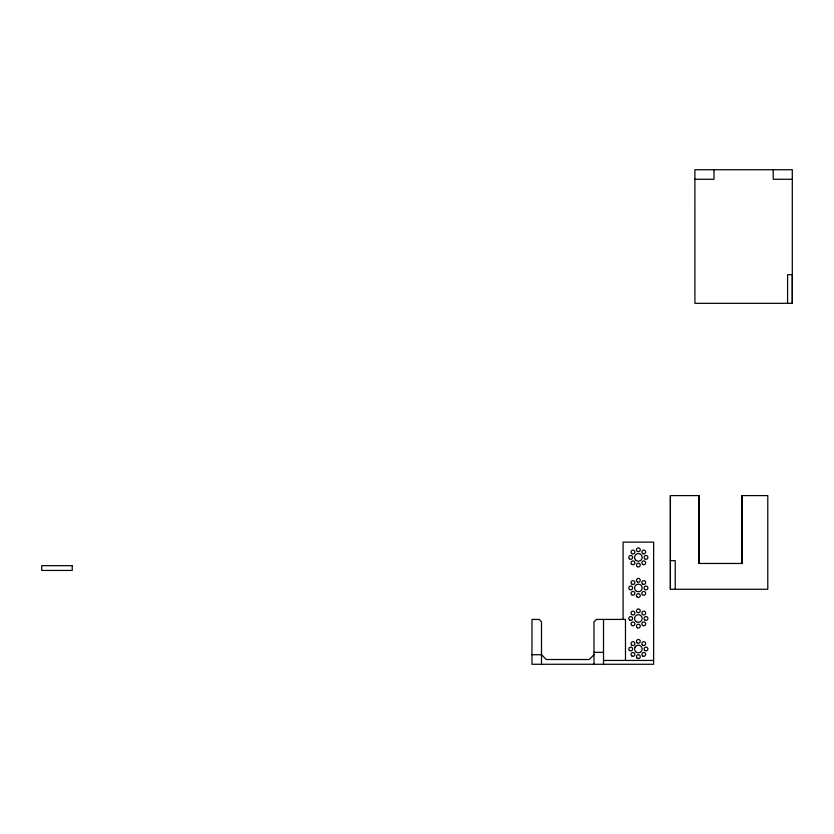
<?xml version="1.0" encoding="UTF-8"?>
<svg xmlns="http://www.w3.org/2000/svg" width="834" height="834" viewBox="0 0 834 834"><rect width="100%" height="100%" fill="white"/><g stroke="black" fill="none" stroke-linecap="round" stroke-linejoin="round"><path stroke-width="1.25" d="M670.39 589.273L670.39 495.604L699.038 495.594L699.038 563.461L741.968 563.461L741.968 495.594L767.791 495.594L767.791 589.273L670.39 589.273L670.39 495.604M699.038 563.461L699.038 495.604M741.968 563.461L741.968 495.604M792.3 303.315L792.3 169.729L694.899 169.729L694.91 303.315L792.3 303.315L792.3 274.688L787.588 274.688L787.588 303.315M635.049 647.101L635.654 646.308M593.985 654.732L589.221 659.506L546.28 659.506L541.506 654.732L531.967 654.732M694.899 179.268L713.987 179.268L713.987 169.729M792.3 179.268L773.212 179.268L773.212 169.729M670.39 560.646L675.227 560.646L675.227 589.273M593.985 652.344L603.524 652.344M603.524 660.455L653.627 660.455M625.479 660.455L625.479 619.422L596.373 619.422L593.985 621.81L593.985 664.271M623.092 619.422L623.092 542.131L653.627 542.131L653.627 664.271L531.967 664.271L531.967 619.422L539.118 619.422L541.506 621.81L541.506 664.271M603.524 619.422L603.524 664.271M72.235 565.671L41.7 565.671L41.7 570.446L72.235 570.446L72.235 565.671M642.409 594.684A1.908 1.908 0 0 0 645.599 593.829A1.908 1.908 0 0 0 643.264 591.494A1.908 1.908 0 0 0 642.409 594.684M642.806 584.196A1.908 1.908 0 0 0 645.662 582.539A1.908 1.908 0 0 0 642.806 580.891A1.908 1.908 0 0 0 642.806 584.196M637.405 597.227A1.908 1.908 0 0 0 640.262 595.57A1.908 1.908 0 0 0 637.405 593.923A1.908 1.908 0 0 0 637.405 597.227M629.378 650.353A1.908 1.908 0 0 0 632.568 649.498A1.908 1.908 0 0 0 630.233 647.163A1.908 1.908 0 0 0 629.378 650.353M631.609 644.953A1.908 1.908 0 0 0 634.799 644.098A1.908 1.908 0 0 0 632.464 641.763A1.908 1.908 0 0 0 631.609 644.953M631.609 625.219A1.908 1.908 0 0 0 634.799 624.364A1.908 1.908 0 0 0 632.464 622.028A1.908 1.908 0 0 0 631.609 625.219M642.409 644.953A1.908 1.908 0 0 0 645.599 644.098A1.908 1.908 0 0 0 643.264 641.763A1.908 1.908 0 0 0 642.409 644.953M642.806 564.451A1.908 1.908 0 0 0 645.662 562.804A1.908 1.908 0 0 0 642.806 561.146A1.908 1.908 0 0 0 642.806 564.451M645.036 620.121A1.908 1.908 0 0 0 647.903 618.474A1.908 1.908 0 0 0 645.036 616.816A1.908 1.908 0 0 0 645.036 620.121M637.405 551.42A1.908 1.908 0 0 0 640.262 549.773A1.908 1.908 0 0 0 637.405 548.115A1.908 1.908 0 0 0 637.405 551.42M629.774 589.586A1.908 1.908 0 0 0 632.631 587.939A1.908 1.908 0 0 0 629.774 586.281A1.908 1.908 0 0 0 629.774 589.586M636.446 591.243A3.816 3.816 0 0 0 642.17 587.939A3.816 3.816 0 0 0 636.446 584.634A3.816 3.816 0 0 0 636.446 591.243M635.654 651.708A3.816 3.816 0 0 0 642.044 649.999A3.816 3.816 0 0 0 637.374 645.318A3.816 3.816 0 0 0 635.654 651.708M642.806 656.056A1.908 1.908 0 0 0 645.662 654.409A1.908 1.908 0 0 0 642.806 652.751A1.908 1.908 0 0 0 642.806 656.056M644.64 558.749A1.908 1.908 0 0 0 647.83 557.894A1.908 1.908 0 0 0 645.495 555.559A1.908 1.908 0 0 0 644.64 558.749M636.446 621.778A3.816 3.816 0 0 0 642.17 618.474A3.816 3.816 0 0 0 636.446 615.169A3.816 3.816 0 0 0 636.446 621.778M644.64 650.353A1.908 1.908 0 0 0 647.83 649.498A1.908 1.908 0 0 0 645.495 647.163A1.908 1.908 0 0 0 644.64 650.353M637.405 627.762A1.908 1.908 0 0 0 640.262 626.105A1.908 1.908 0 0 0 637.405 624.457A1.908 1.908 0 0 0 637.405 627.762M632.005 656.056A1.908 1.908 0 0 0 634.872 654.409A1.908 1.908 0 0 0 632.005 652.751A1.908 1.908 0 0 0 632.005 656.056M637.405 581.955A1.908 1.908 0 0 0 640.262 580.308A1.908 1.908 0 0 0 637.405 578.65A1.908 1.908 0 0 0 637.405 581.955M631.609 614.429A1.908 1.908 0 0 0 634.799 613.563A1.908 1.908 0 0 0 632.464 611.228A1.908 1.908 0 0 0 631.609 614.429M637.009 642.722A1.908 1.908 0 0 0 640.199 641.867A1.908 1.908 0 0 0 637.864 639.532A1.908 1.908 0 0 0 637.009 642.722M645.036 589.586A1.908 1.908 0 0 0 647.903 587.939A1.908 1.908 0 0 0 645.036 586.281A1.908 1.908 0 0 0 645.036 589.586M637.405 566.693A1.908 1.908 0 0 0 640.262 565.035A1.908 1.908 0 0 0 637.405 563.388A1.908 1.908 0 0 0 637.405 566.693M635.654 560.104A3.816 3.816 0 0 0 642.044 558.394A3.816 3.816 0 0 0 637.374 553.713A3.816 3.816 0 0 0 635.654 560.104M631.609 594.684A1.908 1.908 0 0 0 634.799 593.829A1.908 1.908 0 0 0 632.464 591.494A1.908 1.908 0 0 0 631.609 594.684M642.806 553.661A1.908 1.908 0 0 0 645.662 552.004A1.908 1.908 0 0 0 642.806 550.357A1.908 1.908 0 0 0 642.806 553.661M629.774 620.121A1.908 1.908 0 0 0 632.631 618.474A1.908 1.908 0 0 0 629.774 616.816A1.908 1.908 0 0 0 629.774 620.121M632.005 584.196A1.908 1.908 0 0 0 634.872 582.539A1.908 1.908 0 0 0 632.005 580.891A1.908 1.908 0 0 0 632.005 584.196M642.806 625.521A1.908 1.908 0 0 0 645.662 623.874A1.908 1.908 0 0 0 642.806 622.216A1.908 1.908 0 0 0 642.806 625.521M637.405 612.49A1.908 1.908 0 0 0 640.262 610.842A1.908 1.908 0 0 0 637.405 609.185A1.908 1.908 0 0 0 637.405 612.49M632.005 553.661A1.908 1.908 0 0 0 634.872 552.004A1.908 1.908 0 0 0 632.005 550.357A1.908 1.908 0 0 0 632.005 553.661M629.378 558.749A1.908 1.908 0 0 0 632.568 557.894A1.908 1.908 0 0 0 630.233 555.559A1.908 1.908 0 0 0 629.378 558.749M631.609 564.149A1.908 1.908 0 0 0 634.799 563.294A1.908 1.908 0 0 0 632.464 560.959A1.908 1.908 0 0 0 631.609 564.149M637.009 657.995A1.908 1.908 0 0 0 640.199 657.129A1.908 1.908 0 0 0 637.864 654.794A1.908 1.908 0 0 0 637.009 657.995M642.409 614.429A1.908 1.908 0 0 0 645.599 613.563A1.908 1.908 0 0 0 643.264 611.228A1.908 1.908 0 0 0 642.409 614.429"/></g></svg>
